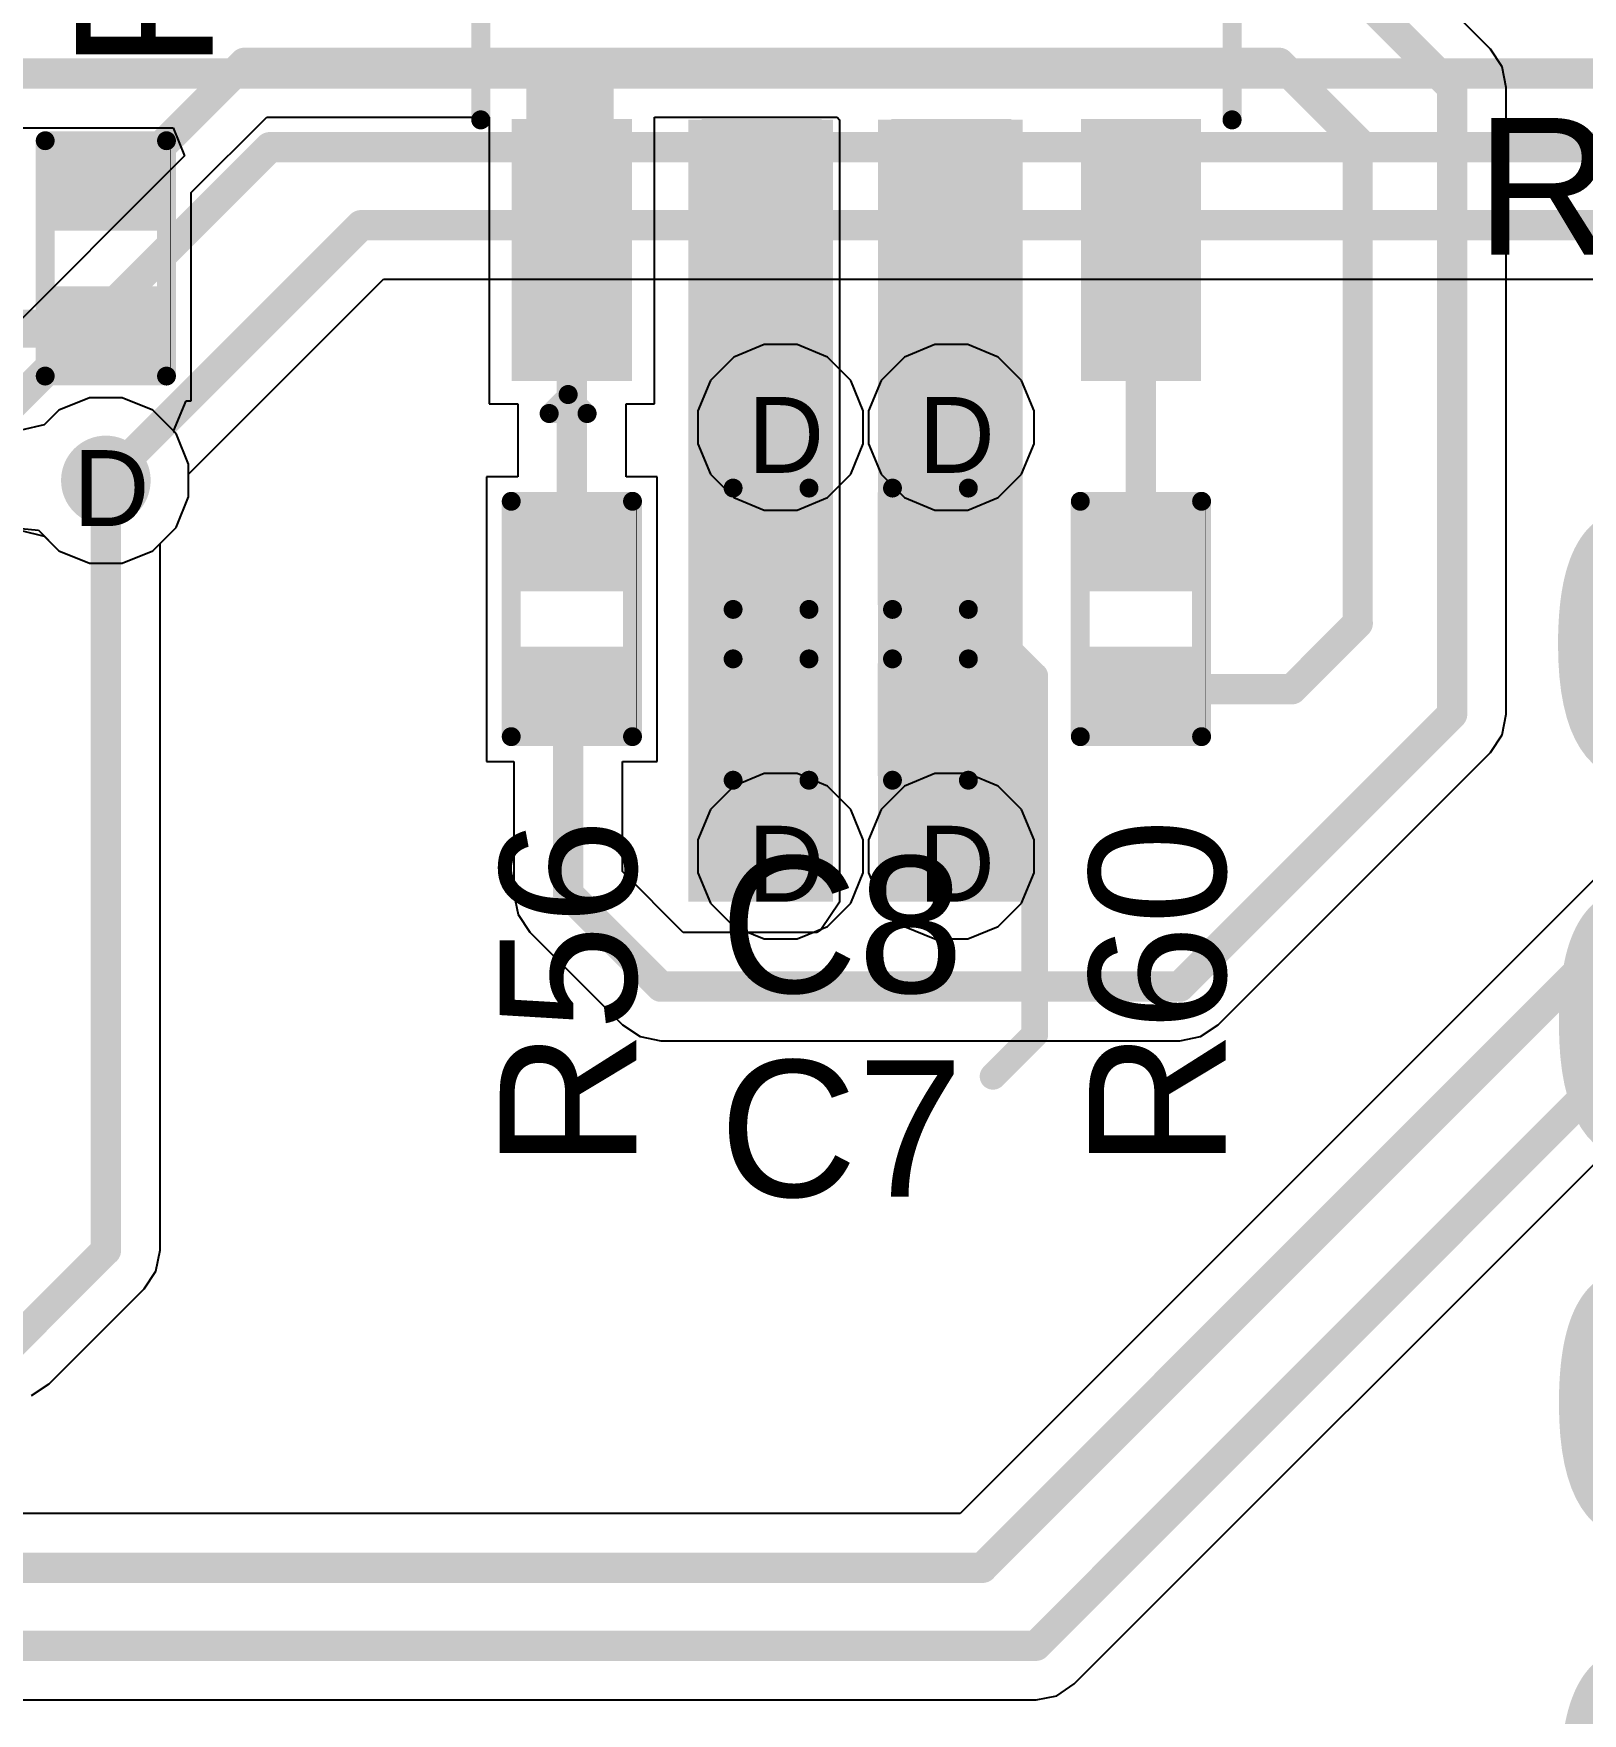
# Model space of a CAD drawing. Header units: inches. Extents: x -11 to 5428, y 0 to 5423.
# Drawn here: x 244.71 to 255.08, y 43.06 to 54.3 of the extents above; entities that cross this region are included whole.
import ezdxf

# ---------------------------------------------------------------- set-up
doc = ezdxf.new("R2010")
doc.units = ezdxf.units.IN
for name, color, linetype in [('Bottom Layer', 5, 'Continuous'), ('Drill Drawing', 1, 'Continuous'), ('GND', 16, 'Continuous'), ('PWR', 76, 'Continuous'), ('Top Layer', 1, 'Continuous'), ('Top Overlay', 2, 'Continuous'), ('Top Paste', 8, 'Continuous'), ('Top Solder', 216, 'Continuous'), ('Via Holes', 16, 'Continuous')]:
    doc.layers.add(name, color=color, linetype=linetype)
doc.styles.add('Arial', font='', dxfattribs={"height": 0.2})
doc.styles.add('Arial_Bold', font='', dxfattribs={"height": 0.2})
doc.styles.get('Arial').set_extended_font_data('Arial')
doc.styles.get('Arial_Bold').set_extended_font_data('Arial', bold=True)

# ---------------------------------------------------------------- blocks, each defined once
blk = doc.blocks.new('SOIC_8_0_154___3_90___W______11')
at = {"layer": 'Top Layer'}
for points in [[(-3.475, 1.605), (-3.475, 2.205), (-1.925, 2.205), (-1.925, 1.605)], [(1.925, 1.605), (1.925, 2.205), (3.475, 2.205), (3.475, 1.605)], [(-3.475, 0.335), (-3.475, 0.935), (-1.925, 0.935), (-1.925, 0.335)], [(1.925, 0.335), (1.925, 0.935), (3.475, 0.935), (3.475, 0.335)], [(-3.475, -0.935), (-3.475, -0.335), (-1.925, -0.335), (-1.925, -0.935)], [(1.925, -0.935), (1.925, -0.335), (3.475, -0.335), (3.475, -0.935)], [(-3.475, -2.205), (-3.475, -1.605), (-1.925, -1.605), (-1.925, -2.205)], [(1.925, -2.205), (1.925, -1.605), (3.475, -1.605), (3.475, -2.205)]]:
    blk.add_hatch(color=1, dxfattribs=at).paths.add_polyline_path(points)
at = {"layer": 'Top Overlay'}
blk.add_hatch(color=2, dxfattribs=at).paths.add_polyline_path([(-1.838, 1.626), (-1.483, 1.626), (-1.483, 2.21), (-1.838, 2.21)])
at = {"layer": 'Top Paste'}
for points in [[(-3.475, 1.605), (-3.475, 2.205), (-1.925, 2.205), (-1.925, 1.605)], [(1.925, 1.605), (1.925, 2.205), (3.475, 2.205), (3.475, 1.605)], [(-3.475, 0.335), (-3.475, 0.935), (-1.925, 0.935), (-1.925, 0.335)], [(1.925, 0.335), (1.925, 0.935), (3.475, 0.935), (3.475, 0.335)], [(-3.475, -0.935), (-3.475, -0.335), (-1.925, -0.335), (-1.925, -0.935)], [(1.925, -0.935), (1.925, -0.335), (3.475, -0.335), (3.475, -0.935)], [(-3.475, -2.205), (-3.475, -1.605), (-1.925, -1.605), (-1.925, -2.205)], [(1.925, -2.205), (1.925, -1.605), (3.475, -1.605), (3.475, -2.205)]]:
    blk.add_hatch(color=8, dxfattribs=at).paths.add_polyline_path(points)
at = {"layer": 'Top Solder'}
for points in [[(-3.577, 1.503), (-3.577, 2.307), (-1.823, 2.307), (-1.823, 1.503)], [(1.823, 1.503), (1.823, 2.307), (3.577, 2.307), (3.577, 1.503)], [(-3.577, 0.233), (-3.577, 1.037), (-1.823, 1.037), (-1.823, 0.233)], [(1.823, 0.233), (1.823, 1.037), (3.577, 1.037), (3.577, 0.233)], [(-3.577, -1.037), (-3.577, -0.233), (-1.823, -0.233), (-1.823, -1.037)], [(1.823, -1.037), (1.823, -0.233), (3.577, -0.233), (3.577, -1.037)], [(-3.577, -2.307), (-3.577, -1.503), (-1.823, -1.503), (-1.823, -2.307)], [(1.823, -2.307), (1.823, -1.503), (3.577, -1.503), (3.577, -2.307)]]:
    blk.add_hatch(color=216, dxfattribs=at).paths.add_polyline_path(points)
at = {"layer": 'Top Overlay'}
for points in [[(-1.829, 2.515, 0.127, 0.127, 0), (1.803, 2.515, 0.127, 0.127, 0)], [(-3.794, 2.057, 0.127, 0.127, 0), (-3.667, 1.93, 0.127, 0.127, 0)], [(-3.794, 2.057, 0.127, 0.127, 0), (-3.794, 1.803, 0.127, 0.127, 0)], [(-3.667, 1.93, 0.127, 0.127, 0), (-3.794, 1.803, 0.127, 0.127, 0)], [(-1.829, -2.515, 0.127, 0.127, 0), (1.803, -2.515, 0.127, 0.127, 0)]]:
    blk.add_lwpolyline(points, format="xyseb", dxfattribs=at)
for points in [[(-1.861, 2.515, 0.0635, 0.0635, 1), (-1.797, 2.515, 0.0635, 0.0635, 1)], [(1.772, 2.515, 0.0635, 0.0635, 1), (1.835, 2.515, 0.0635, 0.0635, 1)], [(-3.826, 2.057, 0.0635, 0.0635, 1), (-3.762, 2.057, 0.0635, 0.0635, 1)], [(-3.826, 2.057, 0.0635, 0.0635, 1), (-3.762, 2.057, 0.0635, 0.0635, 1)], [(-3.699, 1.93, 0.0635, 0.0635, 1), (-3.635, 1.93, 0.0635, 0.0635, 1)], [(-3.699, 1.93, 0.0635, 0.0635, 1), (-3.635, 1.93, 0.0635, 0.0635, 1)], [(-3.826, 1.803, 0.0635, 0.0635, 1), (-3.762, 1.803, 0.0635, 0.0635, 1)], [(-3.826, 1.803, 0.0635, 0.0635, 1), (-3.762, 1.803, 0.0635, 0.0635, 1)], [(-1.861, -2.515, 0.0635, 0.0635, 1), (-1.797, -2.515, 0.0635, 0.0635, 1)], [(1.772, -2.515, 0.0635, 0.0635, 1), (1.835, -2.515, 0.0635, 0.0635, 1)]]:
    blk.add_lwpolyline(points, format="xyseb", close=True, dxfattribs=at)
blk = doc.blocks.new('R___0402_16')
at = {"layer": 'Top Layer'}
for points in [[(-0.699, -0.318), (-0.699, 0.318), (-0.241, 0.318), (-0.241, -0.318)], [(0.241, -0.318), (0.241, 0.318), (0.699, 0.318), (0.699, -0.318)]]:
    blk.add_hatch(color=1, dxfattribs=at).paths.add_polyline_path(points)
at = {"layer": 'Top Paste'}
for points in [[(-0.699, -0.318), (-0.699, 0.318), (-0.241, 0.318), (-0.241, -0.318)], [(0.241, -0.318), (0.241, 0.318), (0.699, 0.318), (0.699, -0.318)]]:
    blk.add_hatch(color=8, dxfattribs=at).paths.add_polyline_path(points)
at = {"layer": 'Top Solder'}
for points in [[(-0.754, -0.373), (-0.754, 0.373), (-0.186, 0.373), (-0.186, -0.373)], [(0.186, -0.373), (0.186, 0.373), (0.754, 0.373), (0.754, -0.373)]]:
    blk.add_hatch(color=216, dxfattribs=at).paths.add_polyline_path(points)
at = {"layer": 'Top Overlay'}
for points in [[(-0.787, 0.406, 0.127, 0.127, 0), (-0.787, -0.406, 0.127, 0.127, 0)], [(-0.787, 0.406, 0.127, 0.127, 0), (0.787, 0.406, 0.127, 0.127, 0)], [(0.787, 0.406, 0.127, 0.127, 0), (0.787, -0.406, 0.127, 0.127, 0)], [(-0.787, -0.406, 0.127, 0.127, 0), (0.787, -0.406, 0.127, 0.127, 0)], [(-0.813, -0.432, 0.00323, 0.00323, 0), (0.813, -0.432, 0.00323, 0.00323, 0)]]:
    blk.add_lwpolyline(points, format="xyseb", dxfattribs=at)
for points in [[(-0.819, 0.406, 0.0635, 0.0635, 1), (-0.756, 0.406, 0.0635, 0.0635, 1)], [(-0.819, 0.406, 0.0635, 0.0635, 1), (-0.756, 0.406, 0.0635, 0.0635, 1)], [(0.756, 0.406, 0.0635, 0.0635, 1), (0.819, 0.406, 0.0635, 0.0635, 1)], [(0.756, 0.406, 0.0635, 0.0635, 1), (0.819, 0.406, 0.0635, 0.0635, 1)], [(-0.819, -0.406, 0.0635, 0.0635, 1), (-0.756, -0.406, 0.0635, 0.0635, 1)], [(-0.819, -0.406, 0.0635, 0.0635, 1), (-0.756, -0.406, 0.0635, 0.0635, 1)], [(-0.814, -0.432, 0.00161, 0.00161, 1), (-0.812, -0.432, 0.00161, 0.00161, 1)], [(0.756, -0.406, 0.0635, 0.0635, 1), (0.819, -0.406, 0.0635, 0.0635, 1)], [(0.756, -0.406, 0.0635, 0.0635, 1), (0.819, -0.406, 0.0635, 0.0635, 1)], [(0.812, -0.432, 0.00161, 0.00161, 1), (0.814, -0.432, 0.00161, 0.00161, 1)]]:
    blk.add_lwpolyline(points, format="xyseb", close=True, dxfattribs=at)
blk = doc.blocks.new('R___0402_18')
at = {"layer": 'Top Layer'}
for points in [[(-0.699, -0.318), (-0.699, 0.318), (-0.241, 0.318), (-0.241, -0.318)], [(0.241, -0.318), (0.241, 0.318), (0.699, 0.318), (0.699, -0.318)]]:
    blk.add_hatch(color=1, dxfattribs=at).paths.add_polyline_path(points)
at = {"layer": 'Top Paste'}
for points in [[(-0.699, -0.318), (-0.699, 0.318), (-0.241, 0.318), (-0.241, -0.318)], [(0.241, -0.318), (0.241, 0.318), (0.699, 0.318), (0.699, -0.318)]]:
    blk.add_hatch(color=8, dxfattribs=at).paths.add_polyline_path(points)
at = {"layer": 'Top Solder'}
for points in [[(-0.754, -0.373), (-0.754, 0.373), (-0.186, 0.373), (-0.186, -0.373)], [(0.186, -0.373), (0.186, 0.373), (0.754, 0.373), (0.754, -0.373)]]:
    blk.add_hatch(color=216, dxfattribs=at).paths.add_polyline_path(points)
at = {"layer": 'Top Overlay'}
for points in [[(-0.787, 0.406, 0.127, 0.127, 0), (-0.787, -0.406, 0.127, 0.127, 0)], [(-0.787, 0.406, 0.127, 0.127, 0), (0.787, 0.406, 0.127, 0.127, 0)], [(0.787, 0.406, 0.127, 0.127, 0), (0.787, -0.406, 0.127, 0.127, 0)], [(-0.787, -0.406, 0.127, 0.127, 0), (0.787, -0.406, 0.127, 0.127, 0)], [(-0.813, -0.432, 0.00323, 0.00323, 0), (0.813, -0.432, 0.00323, 0.00323, 0)]]:
    blk.add_lwpolyline(points, format="xyseb", dxfattribs=at)
for points in [[(-0.819, 0.406, 0.0635, 0.0635, 1), (-0.756, 0.406, 0.0635, 0.0635, 1)], [(-0.819, 0.406, 0.0635, 0.0635, 1), (-0.756, 0.406, 0.0635, 0.0635, 1)], [(0.756, 0.406, 0.0635, 0.0635, 1), (0.819, 0.406, 0.0635, 0.0635, 1)], [(0.756, 0.406, 0.0635, 0.0635, 1), (0.819, 0.406, 0.0635, 0.0635, 1)], [(-0.819, -0.406, 0.0635, 0.0635, 1), (-0.756, -0.406, 0.0635, 0.0635, 1)], [(-0.819, -0.406, 0.0635, 0.0635, 1), (-0.756, -0.406, 0.0635, 0.0635, 1)], [(-0.814, -0.432, 0.00161, 0.00161, 1), (-0.812, -0.432, 0.00161, 0.00161, 1)], [(0.756, -0.406, 0.0635, 0.0635, 1), (0.819, -0.406, 0.0635, 0.0635, 1)], [(0.756, -0.406, 0.0635, 0.0635, 1), (0.819, -0.406, 0.0635, 0.0635, 1)], [(0.812, -0.432, 0.00161, 0.00161, 1), (0.814, -0.432, 0.00161, 0.00161, 1)]]:
    blk.add_lwpolyline(points, format="xyseb", close=True, dxfattribs=at)
blk = doc.blocks.new('C___0402_21')
at = {"layer": 'Top Layer'}
for points in [[(-0.699, -0.318), (-0.699, 0.318), (-0.241, 0.318), (-0.241, -0.318)], [(0.241, -0.318), (0.241, 0.318), (0.699, 0.318), (0.699, -0.318)]]:
    blk.add_hatch(color=1, dxfattribs=at).paths.add_polyline_path(points)
at = {"layer": 'Top Paste'}
for points in [[(-0.699, -0.318), (-0.699, 0.318), (-0.241, 0.318), (-0.241, -0.318)], [(0.241, -0.318), (0.241, 0.318), (0.699, 0.318), (0.699, -0.318)]]:
    blk.add_hatch(color=8, dxfattribs=at).paths.add_polyline_path(points)
at = {"layer": 'Top Solder'}
for points in [[(-0.758, -0.377), (-0.758, 0.377), (-0.181, 0.377), (-0.181, -0.377)], [(0.181, -0.377), (0.181, 0.377), (0.758, 0.377), (0.758, -0.377)]]:
    blk.add_hatch(color=216, dxfattribs=at).paths.add_polyline_path(points)
at = {"layer": 'Top Overlay'}
for points in [[(-0.787, -0.406, 0.127, 0.127, 0), (-0.787, 0.406, 0.127, 0.127, 0)], [(-0.787, 0.406, 0.127, 0.127, 0), (-0.279, 0.406, 0.127, 0.127, 0)], [(0.279, 0.406, 0.127, 0.127, 0), (0.787, 0.406, 0.127, 0.127, 0)], [(0.787, -0.406, 0.127, 0.127, 0), (0.787, 0.406, 0.127, 0.127, 0)], [(-0.787, -0.406, 0.127, 0.127, 0), (-0.279, -0.406, 0.127, 0.127, 0)], [(0.279, -0.406, 0.127, 0.127, 0), (0.787, -0.406, 0.127, 0.127, 0)]]:
    blk.add_lwpolyline(points, format="xyseb", dxfattribs=at)
for points in [[(-0.819, 0.406, 0.0635, 0.0635, 1), (-0.756, 0.406, 0.0635, 0.0635, 1)], [(-0.819, 0.406, 0.0635, 0.0635, 1), (-0.756, 0.406, 0.0635, 0.0635, 1)], [(-0.311, 0.406, 0.0635, 0.0635, 1), (-0.248, 0.406, 0.0635, 0.0635, 1)], [(0.248, 0.406, 0.0635, 0.0635, 1), (0.311, 0.406, 0.0635, 0.0635, 1)], [(0.756, 0.406, 0.0635, 0.0635, 1), (0.819, 0.406, 0.0635, 0.0635, 1)], [(0.756, 0.406, 0.0635, 0.0635, 1), (0.819, 0.406, 0.0635, 0.0635, 1)], [(-0.819, -0.406, 0.0635, 0.0635, 1), (-0.756, -0.406, 0.0635, 0.0635, 1)], [(-0.819, -0.406, 0.0635, 0.0635, 1), (-0.756, -0.406, 0.0635, 0.0635, 1)], [(-0.311, -0.406, 0.0635, 0.0635, 1), (-0.248, -0.406, 0.0635, 0.0635, 1)], [(0.248, -0.406, 0.0635, 0.0635, 1), (0.311, -0.406, 0.0635, 0.0635, 1)], [(0.756, -0.406, 0.0635, 0.0635, 1), (0.819, -0.406, 0.0635, 0.0635, 1)], [(0.756, -0.406, 0.0635, 0.0635, 1), (0.819, -0.406, 0.0635, 0.0635, 1)]]:
    blk.add_lwpolyline(points, format="xyseb", close=True, dxfattribs=at)
blk = doc.blocks.new('C___0402_22')
at = {"layer": 'Top Layer'}
for points in [[(-0.699, -0.318), (-0.699, 0.318), (-0.241, 0.318), (-0.241, -0.318)], [(0.241, -0.318), (0.241, 0.318), (0.699, 0.318), (0.699, -0.318)]]:
    blk.add_hatch(color=1, dxfattribs=at).paths.add_polyline_path(points)
at = {"layer": 'Top Paste'}
for points in [[(-0.699, -0.318), (-0.699, 0.318), (-0.241, 0.318), (-0.241, -0.318)], [(0.241, -0.318), (0.241, 0.318), (0.699, 0.318), (0.699, -0.318)]]:
    blk.add_hatch(color=8, dxfattribs=at).paths.add_polyline_path(points)
at = {"layer": 'Top Solder'}
for points in [[(-0.758, -0.377), (-0.758, 0.377), (-0.181, 0.377), (-0.181, -0.377)], [(0.181, -0.377), (0.181, 0.377), (0.758, 0.377), (0.758, -0.377)]]:
    blk.add_hatch(color=216, dxfattribs=at).paths.add_polyline_path(points)
at = {"layer": 'Top Overlay'}
for points in [[(-0.787, -0.406, 0.127, 0.127, 0), (-0.787, 0.406, 0.127, 0.127, 0)], [(-0.787, 0.406, 0.127, 0.127, 0), (-0.279, 0.406, 0.127, 0.127, 0)], [(0.279, 0.406, 0.127, 0.127, 0), (0.787, 0.406, 0.127, 0.127, 0)], [(0.787, -0.406, 0.127, 0.127, 0), (0.787, 0.406, 0.127, 0.127, 0)], [(-0.787, -0.406, 0.127, 0.127, 0), (-0.279, -0.406, 0.127, 0.127, 0)], [(0.279, -0.406, 0.127, 0.127, 0), (0.787, -0.406, 0.127, 0.127, 0)]]:
    blk.add_lwpolyline(points, format="xyseb", dxfattribs=at)
for points in [[(-0.819, 0.406, 0.0635, 0.0635, 1), (-0.756, 0.406, 0.0635, 0.0635, 1)], [(-0.819, 0.406, 0.0635, 0.0635, 1), (-0.756, 0.406, 0.0635, 0.0635, 1)], [(-0.311, 0.406, 0.0635, 0.0635, 1), (-0.248, 0.406, 0.0635, 0.0635, 1)], [(0.248, 0.406, 0.0635, 0.0635, 1), (0.311, 0.406, 0.0635, 0.0635, 1)], [(0.756, 0.406, 0.0635, 0.0635, 1), (0.819, 0.406, 0.0635, 0.0635, 1)], [(0.756, 0.406, 0.0635, 0.0635, 1), (0.819, 0.406, 0.0635, 0.0635, 1)], [(-0.819, -0.406, 0.0635, 0.0635, 1), (-0.756, -0.406, 0.0635, 0.0635, 1)], [(-0.819, -0.406, 0.0635, 0.0635, 1), (-0.756, -0.406, 0.0635, 0.0635, 1)], [(-0.311, -0.406, 0.0635, 0.0635, 1), (-0.248, -0.406, 0.0635, 0.0635, 1)], [(0.248, -0.406, 0.0635, 0.0635, 1), (0.311, -0.406, 0.0635, 0.0635, 1)], [(0.756, -0.406, 0.0635, 0.0635, 1), (0.819, -0.406, 0.0635, 0.0635, 1)], [(0.756, -0.406, 0.0635, 0.0635, 1), (0.819, -0.406, 0.0635, 0.0635, 1)]]:
    blk.add_lwpolyline(points, format="xyseb", close=True, dxfattribs=at)
blk = doc.blocks.new('R___0402_742')
at = {"layer": 'Top Layer'}
for points in [[(-0.699, -0.318), (-0.699, 0.317), (-0.241, 0.317), (-0.241, -0.318)], [(0.241, -0.318), (0.241, 0.317), (0.699, 0.317), (0.699, -0.318)]]:
    blk.add_hatch(color=1, dxfattribs=at).paths.add_polyline_path(points)
at = {"layer": 'Top Paste'}
for points in [[(-0.699, -0.318), (-0.699, 0.317), (-0.241, 0.317), (-0.241, -0.318)], [(0.241, -0.318), (0.241, 0.317), (0.699, 0.317), (0.699, -0.318)]]:
    blk.add_hatch(color=8, dxfattribs=at).paths.add_polyline_path(points)
at = {"layer": 'Top Solder'}
for points in [[(-0.754, -0.373), (-0.754, 0.372), (-0.186, 0.372), (-0.186, -0.373)], [(0.186, -0.373), (0.186, 0.372), (0.754, 0.372), (0.754, -0.373)]]:
    blk.add_hatch(color=216, dxfattribs=at).paths.add_polyline_path(points)
at = {"layer": 'Top Overlay'}
for points in [[(-0.787, 0.406, 0.127, 0.127, 0), (0.787, 0.406, 0.127, 0.127, 0)], [(-0.787, 0.406, 0.127, 0.127, 0), (-0.787, -0.406, 0.127, 0.127, 0)], [(0.787, 0.406, 0.127, 0.127, 0), (0.787, -0.406, 0.127, 0.127, 0)], [(-0.787, -0.406, 0.127, 0.127, 0), (0.787, -0.406, 0.127, 0.127, 0)], [(-0.813, -0.432, 0.00323, 0.00323, 0), (0.813, -0.432, 0.00323, 0.00323, 0)]]:
    blk.add_lwpolyline(points, format="xyseb", dxfattribs=at)
for points in [[(-0.819, 0.406, 0.0635, 0.0635, 1), (-0.756, 0.406, 0.0635, 0.0635, 1)], [(-0.819, 0.406, 0.0635, 0.0635, 1), (-0.756, 0.406, 0.0635, 0.0635, 1)], [(0.756, 0.406, 0.0635, 0.0635, 1), (0.819, 0.406, 0.0635, 0.0635, 1)], [(0.756, 0.406, 0.0635, 0.0635, 1), (0.819, 0.406, 0.0635, 0.0635, 1)], [(-0.819, -0.406, 0.0635, 0.0635, 1), (-0.756, -0.406, 0.0635, 0.0635, 1)], [(-0.819, -0.406, 0.0635, 0.0635, 1), (-0.756, -0.406, 0.0635, 0.0635, 1)], [(-0.814, -0.432, 0.00161, 0.00161, 1), (-0.812, -0.432, 0.00161, 0.00161, 1)], [(0.756, -0.406, 0.0635, 0.0635, 1), (0.819, -0.406, 0.0635, 0.0635, 1)], [(0.756, -0.406, 0.0635, 0.0635, 1), (0.819, -0.406, 0.0635, 0.0635, 1)], [(0.812, -0.432, 0.00161, 0.00161, 1), (0.814, -0.432, 0.00161, 0.00161, 1)]]:
    blk.add_lwpolyline(points, format="xyseb", close=True, dxfattribs=at)

msp = doc.modelspace()

# ---------------------------------------------------------------- hatches: boundary and pattern name
at = {"layer": 'Bottom Layer'}
h = msp.add_hatch(color=5, dxfattribs=at)
edge = h.paths.add_edge_path()
edge.add_arc((249.707, 51.664), 0.3, 0, 360)
h = msp.add_hatch(color=5, dxfattribs=at)
edge = h.paths.add_edge_path()
edge.add_arc((250.85, 51.664), 0.3, 0, 360)
h = msp.add_hatch(color=5, dxfattribs=at)
edge = h.paths.add_edge_path()
edge.add_arc((245.19, 51.308), 0.3, 0, 360)
h = msp.add_hatch(color=5, dxfattribs=at)
edge = h.paths.add_edge_path()
edge.add_arc((249.707, 48.794), 0.3, 0, 360)
h = msp.add_hatch(color=5, dxfattribs=at)
edge = h.paths.add_edge_path()
edge.add_arc((250.85, 48.794), 0.3, 0, 360)
at = {"layer": 'GND'}
h = msp.add_hatch(color=16, dxfattribs=at)
edge = h.paths.add_edge_path()
edge.add_arc((249.707, 51.664), 0.3, 0, 360)
h = msp.add_hatch(color=16, dxfattribs=at)
edge = h.paths.add_edge_path()
edge.add_arc((250.85, 51.664), 0.3, 0, 360)
h = msp.add_hatch(color=16, dxfattribs=at)
edge = h.paths.add_edge_path()
edge.add_arc((245.19, 51.308), 0.3, 0, 360)
h = msp.add_hatch(color=16, dxfattribs=at)
edge = h.paths.add_edge_path()
edge.add_arc((249.707, 48.794), 0.3, 0, 360)
h = msp.add_hatch(color=16, dxfattribs=at)
edge = h.paths.add_edge_path()
edge.add_arc((250.85, 48.794), 0.3, 0, 360)
at = {"layer": 'PWR'}
h = msp.add_hatch(color=76, dxfattribs=at)
edge = h.paths.add_edge_path()
edge.add_arc((249.707, 51.664), 0.3, 0, 360)
h = msp.add_hatch(color=76, dxfattribs=at)
edge = h.paths.add_edge_path()
edge.add_arc((250.85, 51.664), 0.3, 0, 360)
h = msp.add_hatch(color=76, dxfattribs=at)
edge = h.paths.add_edge_path()
edge.add_arc((245.19, 51.308), 0.3, 0, 360)
h = msp.add_hatch(color=76, dxfattribs=at)
edge = h.paths.add_edge_path()
edge.add_arc((249.707, 48.794), 0.3, 0, 360)
h = msp.add_hatch(color=76, dxfattribs=at)
edge = h.paths.add_edge_path()
edge.add_arc((250.85, 48.794), 0.3, 0, 360)
at = {"layer": 'Top Layer'}
for points in [[(249.09, 53.722), (249.09, 48.489), (250.059, 48.489), (250.059, 53.722)], [(250.36, 53.722), (250.36, 48.489), (251.329, 48.489), (251.329, 53.722)]]:
    msp.add_hatch(color=1, dxfattribs=at).paths.add_polyline_path(points)
h = msp.add_hatch(color=1, dxfattribs=at)
edge = h.paths.add_edge_path()
edge.add_arc((249.707, 51.664), 0.3, 0, 360)
h = msp.add_hatch(color=1, dxfattribs=at)
edge = h.paths.add_edge_path()
edge.add_arc((250.85, 51.664), 0.3, 0, 360)
h = msp.add_hatch(color=1, dxfattribs=at)
edge = h.paths.add_edge_path()
edge.add_arc((245.19, 51.308), 0.3, 0, 360)
h = msp.add_hatch(color=1, dxfattribs=at)
edge = h.paths.add_edge_path()
edge.add_arc((249.707, 48.794), 0.3, 0, 360)
h = msp.add_hatch(color=1, dxfattribs=at)
edge = h.paths.add_edge_path()
edge.add_arc((250.85, 48.794), 0.3, 0, 360)
at = {"layer": 'Via Holes'}
h = msp.add_hatch(color=7, dxfattribs=at)
edge = h.paths.add_edge_path()
edge.add_arc((249.707, 51.664), 0.15, 0, 360)
h = msp.add_hatch(color=7, dxfattribs=at)
edge = h.paths.add_edge_path()
edge.add_arc((250.85, 51.664), 0.15, 0, 360)
h = msp.add_hatch(color=7, dxfattribs=at)
edge = h.paths.add_edge_path()
edge.add_arc((245.19, 51.308), 0.15, 0, 360)
h = msp.add_hatch(color=7, dxfattribs=at)
edge = h.paths.add_edge_path()
edge.add_arc((249.707, 48.794), 0.15, 0, 360)
h = msp.add_hatch(color=7, dxfattribs=at)
edge = h.paths.add_edge_path()
edge.add_arc((250.85, 48.794), 0.15, 0, 360)

# ---------------------------------------------------------------- linework, layer by layer
at = {"layer": 'Bottom Layer'}
for p, q in [((244.479, 53.668), (245.64, 53.668)), ((245.64, 53.668), (245.717, 53.48)), ((245.717, 53.48), (244.099, 51.862)), ((245.744, 51.349), (247.049, 52.654)), ((247.049, 52.654), (265.496, 52.654)), ((250.74, 52.218), (250.537, 52.134)), ((250.961, 52.218), (250.74, 52.218)), ((251.164, 52.134), (250.961, 52.218)), ((250.537, 52.134), (250.381, 51.978)), ((251.32, 51.978), (251.164, 52.134)), ((250.381, 51.978), (250.296, 51.774)), ((251.404, 51.774), (251.32, 51.978)), ((250.296, 51.774), (250.296, 51.554)), ((251.404, 51.554), (251.404, 51.774)), ((250.296, 51.554), (250.381, 51.35)), ((251.32, 51.35), (251.404, 51.554)), ((245.744, 51.198), (245.744, 51.349)), ((250.381, 51.35), (250.537, 51.194)), ((251.164, 51.194), (251.32, 51.35)), ((245.66, 50.994), (245.744, 51.198)), ((250.537, 51.194), (250.74, 51.11)), ((250.961, 51.11), (251.164, 51.194)), ((250.74, 51.11), (250.961, 51.11)), ((244.624, 50.986), (244.74, 50.975)), ((244.74, 50.975), (244.876, 50.838)), ((245.504, 50.838), (245.66, 50.994)), ((244.876, 50.838), (245.08, 50.754)), ((245.3, 50.754), (245.504, 50.838)), ((245.08, 50.754), (245.3, 50.754)), ((250.537, 49.263), (250.381, 49.107)), ((250.74, 49.348), (250.537, 49.263)), ((250.961, 49.348), (250.74, 49.348)), ((251.164, 49.263), (250.961, 49.348)), ((251.32, 49.107), (251.164, 49.263)), ((250.381, 49.107), (250.296, 48.904)), ((251.404, 48.904), (251.32, 49.107)), ((250.296, 48.904), (250.296, 48.683)), ((251.404, 48.683), (251.404, 48.904)), ((250.296, 48.683), (250.381, 48.48)), ((251.32, 48.48), (251.404, 48.683)), ((250.381, 48.48), (250.537, 48.324)), ((251.164, 48.324), (251.32, 48.48)), ((250.537, 48.324), (250.74, 48.24)), ((250.74, 48.24), (250.961, 48.24)), ((250.961, 48.24), (251.164, 48.324))]:
    msp.add_line(p, q, dxfattribs=at)
for points in [[(244.058, 54.031, 0.203, 0.203, 0), (279.395, 54.031, 0.203, 0.203, 0)], [(244.058, 51.308, 0.203, 0.203, 0), (246.287, 53.538, 0.203, 0.203, 0)], [(246.287, 53.538, 0.203, 0.203, 0), (278.987, 53.538, 0.203, 0.203, 0)], [(245.19, 51.308, 0.203, 0.203, 0), (246.899, 53.016, 0.203, 0.203, 0)], [(246.899, 53.016, 0.203, 0.203, 0), (278.718, 53.016, 0.203, 0.203, 0)]]:
    msp.add_lwpolyline(points, format="xyseb", dxfattribs=at)
for points in [[(246.237, 53.538, 0.102, 0.102, 1), (246.338, 53.538, 0.102, 0.102, 1)], [(246.237, 53.538, 0.102, 0.102, 1), (246.338, 53.538, 0.102, 0.102, 1)], [(246.848, 53.016, 0.102, 0.102, 1), (246.949, 53.016, 0.102, 0.102, 1)], [(246.848, 53.016, 0.102, 0.102, 1), (246.949, 53.016, 0.102, 0.102, 1)], [(245.139, 51.308, 0.102, 0.102, 1), (245.241, 51.308, 0.102, 0.102, 1)]]:
    msp.add_lwpolyline(points, format="xyseb", close=True, dxfattribs=at)
at = {"layer": 'GND'}
for p, q in [((250.74, 52.218), (250.537, 52.134)), ((250.961, 52.218), (250.74, 52.218)), ((251.164, 52.134), (250.961, 52.218)), ((250.537, 52.134), (250.381, 51.978)), ((251.32, 51.978), (251.164, 52.134)), ((250.381, 51.978), (250.296, 51.774)), ((251.404, 51.774), (251.32, 51.978)), ((245.08, 51.862), (244.876, 51.778)), ((245.3, 51.862), (245.08, 51.862)), ((245.504, 51.778), (245.3, 51.862)), ((244.876, 51.778), (244.778, 51.68)), ((245.66, 51.622), (245.504, 51.778)), ((250.296, 51.774), (250.296, 51.554)), ((251.404, 51.554), (251.404, 51.774)), ((244.778, 51.68), (244.624, 51.644)), ((245.744, 51.418), (245.66, 51.622)), ((250.296, 51.554), (250.381, 51.35)), ((251.32, 51.35), (251.404, 51.554)), ((245.744, 51.198), (245.744, 51.418)), ((250.381, 51.35), (250.537, 51.194)), ((251.164, 51.194), (251.32, 51.35)), ((245.66, 50.994), (245.744, 51.198)), ((250.537, 51.194), (250.74, 51.11)), ((250.961, 51.11), (251.164, 51.194)), ((250.74, 51.11), (250.961, 51.11)), ((244.624, 50.972), (244.778, 50.936)), ((244.778, 50.936), (244.876, 50.838)), ((245.504, 50.838), (245.66, 50.994)), ((244.876, 50.838), (245.08, 50.754)), ((245.3, 50.754), (245.504, 50.838)), ((245.08, 50.754), (245.3, 50.754)), ((250.537, 49.263), (250.381, 49.107)), ((250.74, 49.348), (250.537, 49.263)), ((250.961, 49.348), (250.74, 49.348)), ((251.164, 49.263), (250.961, 49.348)), ((251.32, 49.107), (251.164, 49.263)), ((250.381, 49.107), (250.296, 48.904)), ((251.404, 48.904), (251.32, 49.107)), ((250.296, 48.904), (250.296, 48.683)), ((251.404, 48.683), (251.404, 48.904)), ((250.296, 48.683), (250.381, 48.48)), ((251.32, 48.48), (251.404, 48.683)), ((250.381, 48.48), (250.537, 48.324)), ((251.164, 48.324), (251.32, 48.48)), ((250.537, 48.324), (250.74, 48.24)), ((250.74, 48.24), (250.961, 48.24)), ((250.961, 48.24), (251.164, 48.324))]:
    msp.add_line(p, q, dxfattribs=at)
at = {"layer": 'PWR'}
for p, q in [((249.597, 52.218), (249.394, 52.134)), ((249.818, 52.218), (249.597, 52.218)), ((250.021, 52.134), (249.818, 52.218)), ((249.394, 52.134), (249.238, 51.978)), ((250.177, 51.978), (250.021, 52.134)), ((249.238, 51.978), (249.153, 51.774)), ((250.261, 51.774), (250.177, 51.978)), ((245.08, 51.862), (244.876, 51.778)), ((245.3, 51.862), (245.08, 51.862)), ((245.504, 51.778), (245.3, 51.862)), ((244.876, 51.778), (244.778, 51.68)), ((245.66, 51.622), (245.504, 51.778)), ((249.153, 51.774), (249.153, 51.554)), ((250.261, 51.554), (250.261, 51.774)), ((244.778, 51.68), (244.624, 51.644)), ((245.744, 51.418), (245.66, 51.622)), ((249.153, 51.554), (249.238, 51.35)), ((250.177, 51.35), (250.261, 51.554)), ((245.744, 51.198), (245.744, 51.418)), ((249.238, 51.35), (249.394, 51.194)), ((250.021, 51.194), (250.177, 51.35)), ((245.66, 50.994), (245.744, 51.198)), ((249.394, 51.194), (249.597, 51.11)), ((249.818, 51.11), (250.021, 51.194)), ((249.597, 51.11), (249.818, 51.11)), ((244.624, 50.972), (244.778, 50.936)), ((244.778, 50.936), (244.876, 50.838)), ((245.504, 50.838), (245.66, 50.994)), ((244.876, 50.838), (245.08, 50.754)), ((245.3, 50.754), (245.504, 50.838)), ((245.08, 50.754), (245.3, 50.754)), ((249.394, 49.263), (249.238, 49.107)), ((249.597, 49.348), (249.394, 49.263)), ((249.818, 49.348), (249.597, 49.348)), ((250.021, 49.263), (249.818, 49.348)), ((250.177, 49.107), (250.021, 49.263)), ((249.238, 49.107), (249.153, 48.904)), ((250.261, 48.904), (250.177, 49.107)), ((249.153, 48.904), (249.153, 48.683)), ((250.261, 48.683), (250.261, 48.904)), ((249.153, 48.683), (249.238, 48.48)), ((250.177, 48.48), (250.261, 48.683)), ((249.238, 48.48), (249.394, 48.324)), ((250.021, 48.324), (250.177, 48.48)), ((249.394, 48.324), (249.597, 48.24)), ((249.597, 48.24), (249.818, 48.24)), ((249.818, 48.24), (250.021, 48.324))]:
    msp.add_line(p, q, dxfattribs=at)
at = {"layer": 'Top Layer'}
for p, q in [((254.46, 54.195), (254.036, 54.618)), ((254.538, 54.077), (254.46, 54.195)), ((254.46, 54.195), (254.46, 54.195)), ((254.566, 53.938), (254.538, 54.077)), ((254.566, 49.744), (254.566, 53.938)), ((254.566, 53.938), (254.566, 53.938)), ((245.762, 53.234), (246.267, 53.74)), ((246.267, 53.74), (247.756, 53.74)), ((247.756, 53.74), (247.756, 51.821)), ((248.864, 51.821), (248.864, 53.74)), ((248.864, 53.74), (250.087, 53.74)), ((250.087, 53.74), (250.101, 53.722)), ((250.101, 53.722), (250.101, 48.489)), ((245.762, 52.781), (245.762, 53.234)), ((245.762, 51.841), (245.762, 52.781)), ((245.643, 51.638), (245.728, 51.841)), ((245.728, 51.841), (245.762, 51.841)), ((247.756, 51.821), (247.948, 51.821)), ((247.948, 51.821), (247.948, 51.333)), ((248.673, 51.333), (248.673, 51.821)), ((248.673, 51.821), (248.864, 51.821)), ((245.66, 51.622), (245.643, 51.638)), ((245.744, 51.418), (245.66, 51.622)), ((245.744, 51.198), (245.744, 51.418)), ((247.948, 51.333), (247.739, 51.333)), ((247.739, 51.333), (247.739, 50.368)), ((248.882, 51.333), (248.673, 51.333)), ((248.882, 50.368), (248.882, 51.333)), ((245.66, 50.994), (245.744, 51.198)), ((245.553, 50.887), (245.66, 50.994)), ((245.553, 46.156), (245.553, 50.887)), ((247.739, 50.368), (247.739, 49.428)), ((248.882, 49.428), (248.882, 50.368)), ((256.827, 50.312), (250.909, 44.394)), ((254.538, 49.606), (254.566, 49.744)), ((254.566, 49.744), (254.566, 49.744)), ((254.46, 49.488), (254.538, 49.606)), ((252.636, 47.665), (254.46, 49.488)), ((254.46, 49.488), (254.46, 49.488)), ((247.739, 49.428), (247.922, 49.428)), ((247.922, 49.428), (247.922, 48.542)), ((248.648, 48.692), (248.648, 49.428)), ((248.648, 49.428), (248.882, 49.428)), ((249.056, 48.284), (248.648, 48.692)), ((247.922, 48.542), (247.922, 48.542)), ((247.922, 48.542), (247.95, 48.403)), ((250.101, 48.487), (249.976, 48.3)), ((250.101, 48.489), (250.101, 48.487)), ((251.674, 43.254), (256.875, 48.455)), ((247.95, 48.403), (248.029, 48.286)), ((248.029, 48.286), (248.65, 47.665)), ((249.95, 48.284), (249.056, 48.284)), ((249.976, 48.3), (249.95, 48.284)), ((248.65, 47.665), (248.65, 47.665)), ((248.65, 47.665), (248.767, 47.586)), ((252.519, 47.586), (252.636, 47.665)), ((248.767, 47.586), (248.906, 47.559)), ((248.906, 47.559), (252.38, 47.559)), ((252.38, 47.559), (252.519, 47.586)), ((252.38, 47.559), (252.38, 47.559)), ((245.525, 46.017), (245.553, 46.156)), ((245.553, 46.156), (245.553, 46.156)), ((245.446, 45.899), (245.525, 46.017)), ((244.81, 45.262), (245.446, 45.899)), ((244.692, 45.184), (244.81, 45.262)), ((250.909, 44.394), (222.858, 44.394)), ((251.418, 43.148), (251.556, 43.175)), ((251.556, 43.175), (251.674, 43.254)), ((222.491, 43.148), (251.418, 43.148)), ((251.418, 43.148), (251.418, 43.148))]:
    msp.add_line(p, q, dxfattribs=at)
for points in [[(253.431, 54.711, 0.203, 0.203, 0), (254.203, 53.938, 0.203, 0.203, 0)], [(245.279, 53.264, 0.203, 0.203, 0), (246.117, 54.102, 0.203, 0.203, 0)], [(246.117, 54.102, 0.203, 0.203, 0), (253.046, 54.102, 0.203, 0.203, 0)], [(253.046, 54.102, 0.203, 0.203, 0), (253.571, 53.577, 0.203, 0.203, 0)], [(254.203, 49.744, 0.203, 0.203, 0), (254.203, 53.938, 0.203, 0.203, 0)], [(253.571, 50.352, 0.203, 0.203, 0), (253.571, 53.577, 0.203, 0.203, 0)], [(245.19, 53.264, 0.203, 0.203, 0), (245.279, 53.264, 0.203, 0.203, 0)], [(248.31, 50.851, 0.203, 0.203, 0), (248.31, 52.85, 0.203, 0.203, 0)], [(252.12, 50.851, 0.203, 0.203, 0), (252.12, 52.85, 0.203, 0.203, 0)], [(244.058, 52.324, 0.254, 0.254, 0), (245.19, 52.324, 0.254, 0.254, 0)], [(245.19, 46.156, 0.203, 0.203, 0), (245.19, 51.308, 0.203, 0.203, 0)], [(253.131, 49.911, 0.203, 0.203, 0), (253.571, 50.352, 0.203, 0.203, 0)], [(251.059, 44.032, 0.203, 0.203, 0), (257.083, 50.056, 0.203, 0.203, 0)], [(248.285, 49.886, 0.203, 0.203, 0), (248.31, 49.911, 0.203, 0.203, 0)], [(248.285, 48.542, 0.203, 0.203, 0), (248.285, 49.886, 0.203, 0.203, 0)], [(252.12, 49.911, 0.203, 0.203, 0), (253.131, 49.911, 0.203, 0.203, 0)], [(252.38, 47.921, 0.203, 0.203, 0), (254.203, 49.744, 0.203, 0.203, 0)], [(251.418, 43.51, 0.203, 0.203, 0), (257.069, 49.162, 0.203, 0.203, 0)], [(248.285, 48.542, 0.203, 0.203, 0), (248.906, 47.921, 0.203, 0.203, 0)], [(248.906, 47.921, 0.203, 0.203, 0), (252.38, 47.921, 0.203, 0.203, 0)], [(244.553, 45.519, 0.203, 0.203, 0), (245.19, 46.156, 0.203, 0.203, 0)], [(222.708, 44.032, 0.203, 0.203, 0), (251.059, 44.032, 0.203, 0.203, 0)], [(222.491, 43.51, 0.203, 0.203, 0), (251.418, 43.51, 0.203, 0.203, 0)]]:
    msp.add_lwpolyline(points, format="xyseb", dxfattribs=at)
for points in [[(246.066, 54.102, 0.102, 0.102, 1), (246.168, 54.102, 0.102, 0.102, 1)], [(246.066, 54.102, 0.102, 0.102, 1), (246.168, 54.102, 0.102, 0.102, 1)], [(252.995, 54.102, 0.102, 0.102, 1), (253.097, 54.102, 0.102, 0.102, 1)], [(252.995, 54.102, 0.102, 0.102, 1), (253.097, 54.102, 0.102, 0.102, 1)], [(254.152, 53.938, 0.102, 0.102, 1), (254.254, 53.938, 0.102, 0.102, 1)], [(254.152, 53.938, 0.102, 0.102, 1), (254.254, 53.938, 0.102, 0.102, 1)], [(253.521, 53.577, 0.102, 0.102, 1), (253.622, 53.577, 0.102, 0.102, 1)], [(253.521, 53.577, 0.102, 0.102, 1), (253.622, 53.577, 0.102, 0.102, 1)], [(245.139, 53.264, 0.102, 0.102, 1), (245.241, 53.264, 0.102, 0.102, 1)], [(245.228, 53.264, 0.102, 0.102, 1), (245.33, 53.264, 0.102, 0.102, 1)], [(245.228, 53.264, 0.102, 0.102, 1), (245.33, 53.264, 0.102, 0.102, 1)], [(248.26, 52.85, 0.102, 0.102, 1), (248.361, 52.85, 0.102, 0.102, 1)], [(252.07, 52.85, 0.102, 0.102, 1), (252.171, 52.85, 0.102, 0.102, 1)], [(245.127, 52.324, 0.127, 0.127, 1), (245.254, 52.324, 0.127, 0.127, 1)], [(245.139, 51.308, 0.102, 0.102, 1), (245.241, 51.308, 0.102, 0.102, 1)], [(248.26, 50.851, 0.102, 0.102, 1), (248.361, 50.851, 0.102, 0.102, 1)], [(252.07, 50.851, 0.102, 0.102, 1), (252.171, 50.851, 0.102, 0.102, 1)], [(253.521, 50.352, 0.102, 0.102, 1), (253.622, 50.352, 0.102, 0.102, 1)], [(253.521, 50.352, 0.102, 0.102, 1), (253.622, 50.352, 0.102, 0.102, 1)], [(248.234, 49.886, 0.102, 0.102, 1), (248.336, 49.886, 0.102, 0.102, 1)], [(248.234, 49.886, 0.102, 0.102, 1), (248.336, 49.886, 0.102, 0.102, 1)], [(248.26, 49.911, 0.102, 0.102, 1), (248.361, 49.911, 0.102, 0.102, 1)], [(252.07, 49.911, 0.102, 0.102, 1), (252.171, 49.911, 0.102, 0.102, 1)], [(253.08, 49.911, 0.102, 0.102, 1), (253.181, 49.911, 0.102, 0.102, 1)], [(253.08, 49.911, 0.102, 0.102, 1), (253.181, 49.911, 0.102, 0.102, 1)], [(254.152, 49.744, 0.102, 0.102, 1), (254.254, 49.744, 0.102, 0.102, 1)], [(254.152, 49.744, 0.102, 0.102, 1), (254.254, 49.744, 0.102, 0.102, 1)], [(248.234, 48.542, 0.102, 0.102, 1), (248.336, 48.542, 0.102, 0.102, 1)], [(248.234, 48.542, 0.102, 0.102, 1), (248.336, 48.542, 0.102, 0.102, 1)], [(248.855, 47.921, 0.102, 0.102, 1), (248.957, 47.921, 0.102, 0.102, 1)], [(248.855, 47.921, 0.102, 0.102, 1), (248.957, 47.921, 0.102, 0.102, 1)], [(252.329, 47.921, 0.102, 0.102, 1), (252.431, 47.921, 0.102, 0.102, 1)], [(252.329, 47.921, 0.102, 0.102, 1), (252.431, 47.921, 0.102, 0.102, 1)], [(245.139, 46.156, 0.102, 0.102, 1), (245.241, 46.156, 0.102, 0.102, 1)], [(245.139, 46.156, 0.102, 0.102, 1), (245.241, 46.156, 0.102, 0.102, 1)], [(251.008, 44.032, 0.102, 0.102, 1), (251.11, 44.032, 0.102, 0.102, 1)], [(251.008, 44.032, 0.102, 0.102, 1), (251.11, 44.032, 0.102, 0.102, 1)], [(251.367, 43.51, 0.102, 0.102, 1), (251.468, 43.51, 0.102, 0.102, 1)], [(251.367, 43.51, 0.102, 0.102, 1), (251.468, 43.51, 0.102, 0.102, 1)]]:
    msp.add_lwpolyline(points, format="xyseb", close=True, dxfattribs=at)
at = {"layer": 'Top Overlay'}
for points in [[(250.965, 50.444, 0.178, 0.178, 0), (251.409, 50, 0.178, 0.178, 0)], [(251.409, 47.6, 0.178, 0.178, 0), (251.409, 50, 0.178, 0.178, 0)], [(251.13, 47.32, 0.178, 0.178, 0), (251.409, 47.6, 0.178, 0.178, 0)]]:
    msp.add_lwpolyline(points, format="xyseb", dxfattribs=at)
for points in [[(250.92, 50.444, 0.0889, 0.0889, 1), (251.009, 50.444, 0.0889, 0.0889, 1)], [(251.365, 50, 0.0889, 0.0889, 1), (251.454, 50, 0.0889, 0.0889, 1)], [(251.365, 50, 0.0889, 0.0889, 1), (251.454, 50, 0.0889, 0.0889, 1)], [(251.365, 47.6, 0.0889, 0.0889, 1), (251.454, 47.6, 0.0889, 0.0889, 1)], [(251.365, 47.6, 0.0889, 0.0889, 1), (251.454, 47.6, 0.0889, 0.0889, 1)], [(251.085, 47.32, 0.0889, 0.0889, 1), (251.174, 47.32, 0.0889, 0.0889, 1)]]:
    msp.add_lwpolyline(points, format="xyseb", close=True, dxfattribs=at)

# ---------------------------------------------------------------- block references
at = {"rotation": 90}
for name, p in [('SOIC_8_0_154___3_90___W______11', (250.215, 55.55)), ('R___0402_742', (245.19, 52.794)), ('R___0402_18', (248.31, 50.381)), ('R___0402_16', (252.12, 50.381))]:
    msp.add_blockref(name, p, dxfattribs=at)
for name, p in [('C___0402_22', (250.177, 50.851)), ('C___0402_21', (250.177, 49.708))]:
    msp.add_blockref(name, p)

# ---------------------------------------------------------------- texts
at = {"layer": 'Drill Drawing', "style": 'Arial'}
for p in [(249.487, 51.359), (250.63, 51.359), (244.97, 51.003), (249.487, 48.489), (250.63, 48.489)]:
    msp.add_text('D', height=0.508, dxfattribs=at).set_placement(p)
at = {"layer": 'Top Overlay', "style": 'Arial'}
for s, p in [('R22', (245.904, 54.054)), ('R56', (248.742, 46.702)), ('R60', (252.687, 46.702))]:
    msp.add_text(s, height=0.9144, rotation=90, dxfattribs=at).set_placement(p)
at = {"layer": 'Top Overlay'}
for s, height, style, p in [('R138', 0.9144, 'Arial', (254.362, 52.819)), ('01', 1.8, 'Arial_Bold', (254.813, 49.309)), ('C8', 0.9144, 'Arial', (249.301, 47.879)), ('02', 1.8, 'Arial_Bold', (254.819, 46.769)), ('C7', 0.9144, 'Arial', (249.297, 46.514)), ('03', 1.8, 'Arial_Bold', (254.819, 44.229)), ('04', 1.8, 'Arial_Bold', (254.827, 41.689))]:
    msp.add_text(s, height=height, dxfattribs=dict(at, style=style)).set_placement(p)

doc.saveas('drawing.dxf')
